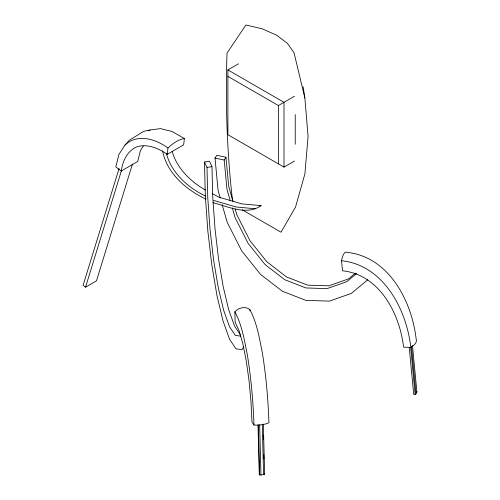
<?xml version="1.0" encoding="UTF-8"?>
<svg xmlns="http://www.w3.org/2000/svg" width="500" height="500" viewBox="0 0 500 500"><rect width="100%" height="100%" fill="white"/><g stroke="black" fill="none" stroke-linecap="round" stroke-linejoin="round"><path stroke-width="0.75" d="M121.275 170.981C122.681 161.05 127.188 150.9 136.956 146.769C147.725 143.625 158.45 148.25 167.244 154.319L167.969 148.031A30.238 15.175 -54.2 0 1 184.381 138.556L172.244 131.55L160.519 128.625L150.006 129.994L143.7 131.325L129.388 140.206L125.013 145.025L118.944 154.394L115.806 166.944L121.275 170.981L137.688 161.506L140.456 150.45L143.338 146.006M184.381 138.556L183.656 144.844L167.244 154.319M119.081 168.506L83.081 285.356L85.538 287.169L96.475 280.85L132.475 164M85.538 287.169L121.538 170.319M243.612 346.975L242.013 349.562L235.981 348.862L229.5 339.1L223.019 320.944L216.981 295.631L211.8 264.881L207.819 230.8L205.319 195.7L204.469 161.981L209.45 161.206L211.975 166.65L212.744 196.969L214.994 228.525L218.569 259.175L223.231 286.819L228.656 309.581L234.481 325.906L240.306 334.681M220.225 197.975L218.113 190.625L215.019 158.088L216.781 155.294L225.95 157.219L228.731 186.469L233.031 201.431M230.188 200.494L226.969 189.269L224.181 160.019L225.95 157.219M409.244 347.55L413.694 394.338L415.144 394.381L415.994 393.731L416.906 391.581M355.525 273.087L348.519 278.9L328.812 285.825L307.663 285.15L286.512 276.931L266.806 261.725L249.881 240.569L236.894 214.9L235.175 208.912M356.675 273.463L346.756 281.7L327.05 288.619L305.9 287.95L284.75 279.731L265.044 264.525L248.119 243.369L235.131 217.7L232.338 207.975M367.806 279.75L351.337 293.419L329.419 301.119L305.9 300.375L282.375 291.238L260.456 274.325L241.637 250.794L227.194 222.244L222.125 204.594M125.013 145.025C137.35 133.3 155.856 138.994 167.969 148.031M148.781 130.787L150.006 129.994M294.562 161L284 167.1L227.887 134.7L227.887 69.912L238.45 63.812M227.887 76.388L278.387 105.544L294.562 96.206M212.9 202.638C228.038 206.488 246.5 215.875 261.144 205.625L241.737 203.844L219.1 197.25L212.288 193.606M258 425.044L259.25 474.4L259.65 475L260.95 474.994L264.631 474.231L263.363 424.1M259.706 205.912L261.144 205.625M204.469 161.981L206.994 167.419L211.975 166.65M410.85 347.4L403.581 347.169C399.762 313.75 379.556 274.6 342.488 270.788L341.531 260.731A10.619 3.469 -82.2 0 1 346.825 252.338C388.888 256.663 411.812 301.081 416.144 339.006A14.688 7.481 -12.7 0 1 410.85 347.4C406.519 309.475 383.594 265.056 341.531 260.731M255.669 208.787L236.262 207.006L213.631 200.406M240.75 336.081L235.325 335.456L229.5 326.675L223.675 310.35L218.244 287.587L213.588 259.944L210.006 229.3L207.763 197.738L206.994 167.419M215.019 158.088L224.181 160.019M205.475 189.969C190.794 181.994 176.75 167.938 172.225 151.575M205.456 196.038C188.113 187.856 170.944 172.387 166.381 153.231M206.031 199.15C186.2 189.963 166.881 173.231 162.606 150.919M227.887 69.912L284 102.306L284 167.1M242.256 209.838L281.006 232.213L295.538 207.044L304.869 174.056L308.081 136.481L304.869 97.987L303.094 86.725M253.969 425.025L251.969 422.006L250.956 401.213L248.994 380.306L246.225 360.719L242.838 343.775L239.056 330.644L235.138 322.206L234.875 311.781A10.619 8.863 -27.9 0 1 249.825 309.475C257.062 322.981 259.425 338.319 262.406 353.169C266.094 376.181 268.163 399.419 268.919 422.713A14.688 5.975 -3.3 0 1 253.969 425.025C253.212 401.731 251.144 378.494 247.456 355.481C244.475 340.631 242.113 325.294 234.875 311.781M264.231 473.631L264.631 474.231M304.869 97.987L294.031 52.769L287.469 43.388L276.488 35.125L262.175 28.788L245.925 25L227.037 53.05C225.294 102.269 226.944 151.625 232.512 200.569M412.469 345.481L416.919 392.262M411.469 346.181L415.994 393.731M410.688 347.6L415.144 394.381M263.256 435.069L263.375 439.694M263.744 454.35L263.863 458.975M262.294 424.462L263.562 474.594M259.681 424.869L260.95 474.994M258.381 424.875L259.65 475M249.825 309.475L249.862 310.963M295.225 114.562L295.225 144.225M278.387 105.544L278.387 163.863"/></g></svg>
